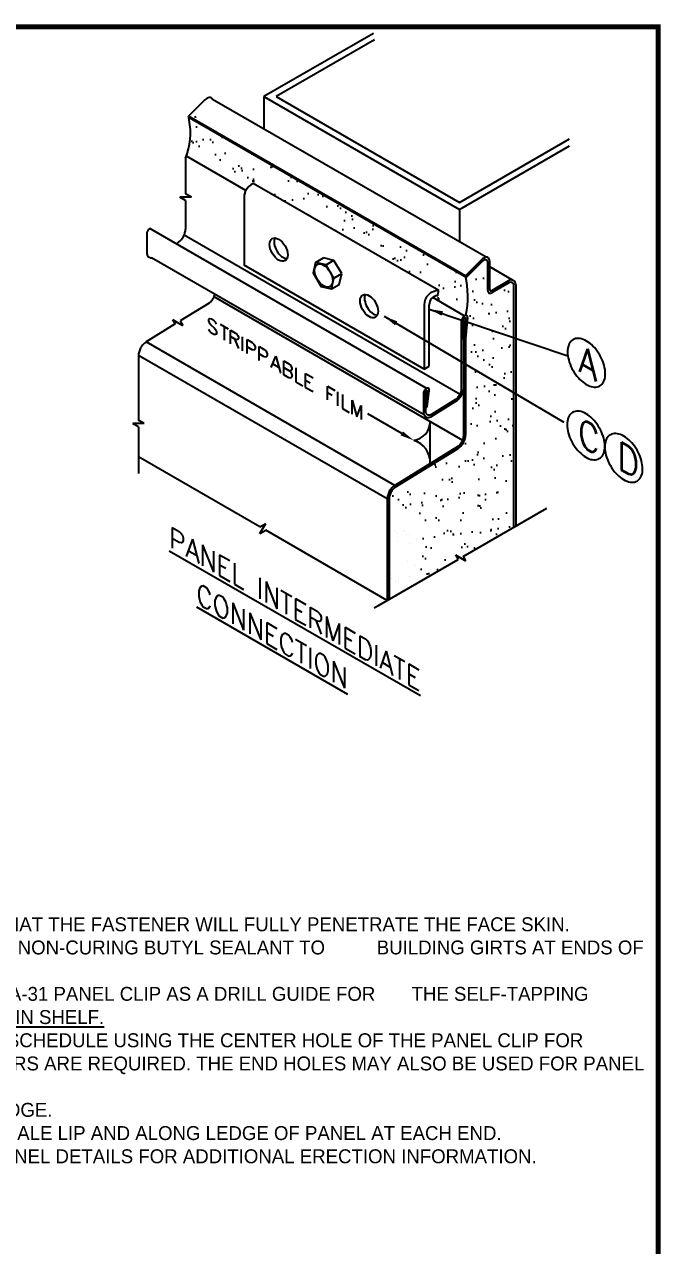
# Model space of a CAD drawing. Header units: inches. Extents: x 0 to 10293, y 0 to 4182.
# Drawn here: x 118.94 to 136.06, y 50.91 to 83.82 of the extents above; entities that cross this region are included whole.
import ezdxf

# ---------------------------------------------------------------- set-up
doc = ezdxf.new("R2010")
doc.units = ezdxf.units.IN
doc.header["$LTSCALE"] = 48
doc.header["$MEASUREMENT"] = 0
doc.styles.add('SIMPLEX', font='SIMPLEX.SHX')
doc.dimstyles.new('CENTRIA', dxfattribs={"dimscale": 4, "dimtxt": 0.09375, "dimasz": 0.0938, "dimexe": 0.18, "dimexo": 0.0625, "dimgap": 0.0625, "dimtad": 3, "dimdec": 4, "dimzin": 1, "dimdsep": 46, "dimlunit": 4, "dimtxsty": 'SIMPLEX', "dimcen": 0.09, "dimclrt": 2, "dimadec": 0, "dimazin": 0, "dimtfac": 1, "dimtdec": 4, "dimtmove": 0, "dimatfit": 3, "dimfxl": 0, "dimtolj": 1, "dimtzin": 0, "dimarcsym": 0})

msp = doc.modelspace()

# ---------------------------------------------------------------- hatches: boundary and pattern name
at = {"linetype": 'Continuous'}
h = msp.add_hatch(dxfattribs=at)
h.set_pattern_fill('AR-SAND', color=256, scale=0.375, style=0)
h.set_pattern_definition([(37.5, (241.5896, 56.4162), (-0.0236225, 0.722559), [0, -0.57, 0, -0.6375, 0, -0.609375]), (7.5, (241.5896, 56.4162), (0.663666, 1.058305), [0, -0.3075, 0, -0.51375, 0, -0.196875]), (327.5, (241.1284, 56.4162), (1.1678032, 0.002122), [0, -0.1875, 0, -0.675, 0, -0.88125]), (317.5, (241.1284, 56.4162), (1.1272975, 0.329128), [0, -0.09375, 0, -0.4425, 0, -0.50625])])
h.paths.add_polyline_path([(123.37518, 81.29992), (123.35741, 81.34605, -0.01148202), (123.3743, 81.24391, -0.1289709), (123.29548, 80.26843), (124.8968, 79.34391, -0.17409877), (125.09231, 79.52838), (130.08936, 76.64333, -0.0112206), (130.06435, 76.50756, 0.09968284), (129.96946, 76.48038), (130.82485, 75.98652, 0.09847531), (130.81962, 77.00187)])
h = msp.add_hatch(dxfattribs=at)
h.set_pattern_fill('AR-SAND', color=256, scale=0.375, style=0)
h.set_pattern_definition([(37.5, (291.4844, -116.5084), (-0.0236225, 0.7225589), [0, -0.57, 0, -0.6375, 0, -0.609375]), (7.5, (291.4844, -116.5084), (0.6636663, 1.0583048), [0, -0.3075, 0, -0.51375, 0, -0.196875]), (327.5, (291.0231, -116.5084), (1.1678032, 0.0021221), [0, -0.1875, 0, -0.675, 0, -0.88125]), (317.5, (291.0231, -116.5084), (1.1272975, 0.3291283), [0, -0.09375, 0, -0.4425, 0, -0.50625])])
h.paths.add_polyline_path([(128.75275, 68.32717), (130.61082, 69.39993), (130.54036, 69.52198), (130.81142, 69.36548), (130.74482, 69.48084), (132.11235, 70.27038), (132.11235, 76.78493), (131.98785, 76.85681), (131.51695, 76.58494), (131.45633, 76.56217), (131.42059, 76.56614), (131.4047, 76.58996), (131.4131, 76.62449), (131.4113, 77.39783), (131.39333, 77.45674), (131.30218, 77.46083), (130.82869, 76.99664), (130.87207, 76.51334), (130.88047, 76.2843), (130.84473, 76.04216), (130.83281, 75.98659), (130.87253, 75.95483), (130.81239, 75.35766), (130.81239, 72.75163), (130.75469, 72.54918), (130.60511, 72.38411), (128.91003, 71.39714), (128.80423, 71.20792), (128.75275, 71.02909)])

# ---------------------------------------------------------------- linework, layer by layer
for p, q in [((128.33382, 83.57332), (125.3847, 81.87064)), ((128.3645, 83.40304), (125.71032, 81.87064)), ((131.36382, 77.54226), (123.99749, 81.79521)), ((125.3847, 81.87064), (130.64721, 78.83233)), ((125.3847, 81.87064), (125.3847, 81.00867)), ((125.71032, 81.87064), (130.64721, 79.02033)), ((130.81093, 77.04277), (123.35741, 81.34605)), ((130.82869, 76.99664), (123.37518, 81.29992)), ((130.64721, 79.02033), (133.61014, 80.73098)), ((130.64721, 78.83233), (133.61062, 80.54326)), ((123.27353, 80.20897), (123.27353, 79.25223)), ((124.8968, 79.34391), (123.29548, 80.26843)), ((130.08936, 76.64333), (125.09231, 79.52838)), ((123.27353, 79.07176), (123.11724, 79.16199)), ((123.27353, 79.16199), (123.11724, 79.16199)), ((123.42983, 79.16199), (123.27353, 79.25223)), ((123.42983, 79.16199), (123.27353, 79.16199)), ((123.27353, 79.07176), (123.27353, 78.30074)), ((130.64721, 78.83233), (130.64721, 77.95599)), ((129.75536, 74.01844), (122.30793, 78.31821)), ((130.6647, 73.84572), (123.23364, 78.13605)), ((129.69684, 73.2942), (122.35956, 77.53038)), ((129.69929, 74.52858), (124.85366, 77.3262)), ((126.77516, 77.4026), (126.98749, 77.52519)), ((127.26885, 77.45952), (126.98749, 77.52519)), ((127.05652, 77.33693), (127.26683, 77.46288)), ((127.4821, 77.10342), (127.26885, 77.45952)), ((127.26977, 76.98083), (127.4821, 77.10342)), ((127.414, 76.813), (127.4821, 77.10342)), ((132.09825, 76.9173), (131.46283, 77.28416)), ((127.20166, 76.69042), (127.414, 76.813)), ((130.73581, 72.60801), (124.04007, 76.4738)), ((122.92539, 75.86412), (122.99432, 75.74473)), ((122.92539, 75.86412), (123.06092, 75.78587)), ((123.06092, 75.78587), (123.19646, 75.70762)), ((123.12753, 75.82701), (123.19646, 75.70762)), ((128.62167, 75.95268), (133.45838, 73.09612)), ((128.91003, 71.39714), (122.21429, 75.26293)), ((128.70275, 71.02962), (122.00701, 74.89541)), ((122.00701, 72.97499), (121.85072, 73.06523)), ((122.00701, 73.06523), (121.85072, 73.06523)), ((122.1633, 73.06523), (122.00701, 73.15546)), ((122.1633, 73.06523), (122.00701, 73.06523)), ((129.09664, 72.79551), (128.18383, 73.32253)), ((129.86294, 71.98572), (129.86294, 73.11197)), ((125.27663, 70.27638), (122.00701, 72.16409)), ((125.27663, 70.27638), (125.43313, 70.36673)), ((125.27663, 70.09567), (125.35488, 70.2312)), ((125.27663, 70.09567), (125.43313, 70.18602)), ((125.35488, 70.2312), (125.43313, 70.36673)), ((128.70275, 68.29831), (125.43313, 70.18602)), ((128.46928, 68.16351), (130.61082, 69.39993))]:
    msp.add_line(p, q, dxfattribs=at)
at = {"color": 1, "linetype": 'Continuous', "extrusion": (1, 0, 0)}
for p, q in [((123.7936, 81.78111), (123.35741, 81.34605)), ((123.55294, 81.29992), (123.53518, 81.34605)), ((123.55294, 81.29992), (123.53518, 81.34605)), ((131.24711, 77.47782), (130.81093, 77.04277)), ((131.26487, 77.4317), (130.82869, 76.99664)), ((131.4113, 76.64594), (131.4113, 77.39783)), ((131.46326, 76.67594), (131.46326, 77.42783)), ((130.82869, 76.99664), (130.81093, 77.04277))]:
    msp.add_line(p, q, dxfattribs=at)
at = {"linetype": 'Continuous', "extrusion": (1, 0, 0)}
for p, q in [((124.85366, 79.18033), (124.85366, 77.3262)), ((123.90756, 76.30881), (123.12753, 75.82701)), ((129.69929, 76.25836), (129.69929, 74.52858)), ((129.83439, 74.60858), (129.83439, 76.25836)), ((122.99432, 75.74473), (122.21429, 75.26293)), ((122.00701, 74.89541), (122.00701, 73.15546)), ((129.69755, 74.52958), (129.83439, 74.60858)), ((122.00701, 72.97499), (122.00701, 71.72075))]:
    msp.add_line(p, q, dxfattribs=at)
at = {"color": 1, "extrusion": (1, 0, 0)}
for p, q in [((122.22698, 78.17281), (122.22698, 77.68296)), ((130.70847, 73.99923), (130.70847, 75.83702)), ((130.81223, 75.89358), (130.76043, 75.33102)), ((130.76043, 75.33102), (130.76043, 75.86702)), ((130.86386, 75.9167), (130.81239, 75.35766)), ((130.81239, 75.35766), (130.81239, 72.75163)), ((130.76043, 75.33102), (130.76043, 74.02923)), ((130.76043, 74.02923), (130.76043, 72.72163)), ((129.68049, 73.86952), (129.68049, 73.37967)), ((129.73245, 73.48952), (129.78414, 73.92499)), ((129.73245, 73.89952), (129.73245, 73.40967)), ((129.78386, 73.51047), (129.83555, 73.94594)), ((129.90091, 73.31904), (130.5513, 73.72061)), ((129.73245, 73.48952), (129.78386, 73.51047)), ((129.90272, 73.26012), (130.5531, 73.66168)), ((130.6033, 72.44303), (128.91003, 71.39714)), ((130.60511, 72.38411), (128.91184, 71.33822)), ((128.70275, 71.02962), (128.70275, 68.29831)), ((128.75275, 71.02962), (128.75275, 68.32717))]:
    msp.add_line(p, q, dxfattribs=at)
for p, q in [((131.51695, 76.64744), (131.97897, 76.91419)), ((131.98785, 76.85681), (131.51695, 76.58494)), ((132.11235, 70.27038), (132.11235, 76.78493)), ((132.16647, 76.80593), (132.16647, 70.30163)), ((123.89442, 75.86761), (123.89441, 75.83146)), ((123.89441, 75.83146), (123.91006, 75.78723)), ((123.92573, 75.88568), (123.89442, 75.86761)), ((123.91006, 75.78723), (123.92572, 75.76011)), ((123.92572, 75.76011), (123.9562, 75.72444)), ((123.97187, 75.87616), (123.92573, 75.88568)), ((123.9562, 75.72444), (124.04929, 75.63548)), ((124.03366, 75.84048), (123.97187, 75.87616)), ((124.07979, 75.79672), (124.03366, 75.84048)), ((124.1111, 75.74249), (124.07979, 75.79672)), ((124.20337, 75.74248), (124.42005, 75.61736)), ((124.31212, 75.67968), (124.3121, 75.30487)), ((123.8944, 75.59935), (123.89357, 75.59983)), ((123.9257, 75.54607), (123.8944, 75.59935)), ((123.97184, 75.50136), (123.9257, 75.54607)), ((124.03363, 75.46568), (123.97184, 75.50136)), ((124.07976, 75.45711), (124.03363, 75.46568)), ((124.04929, 75.63548), (124.07978, 75.5998)), ((124.11107, 75.47423), (124.07976, 75.45711)), ((124.07978, 75.5998), (124.09543, 75.57269)), ((124.09543, 75.57269), (124.11108, 75.52845)), ((124.11108, 75.52845), (124.11107, 75.47423)), ((124.42005, 75.61736), (124.41923, 75.61783)), ((124.48183, 75.40378), (124.481, 75.40426)), ((124.48181, 75.20687), (124.48184, 75.58167)), ((124.62106, 75.32338), (124.48183, 75.40378)), ((124.48184, 75.58167), (124.62108, 75.50127)), ((124.62108, 75.50127), (124.66721, 75.45751)), ((124.66721, 75.45751), (124.68286, 75.43039)), ((124.68286, 75.43039), (124.69852, 75.38521)), ((124.69851, 75.35001), (124.68286, 75.3229)), ((124.69852, 75.38521), (124.69851, 75.35001)), ((124.80645, 75.39423), (124.80562, 75.3947)), ((124.80642, 75.01942), (124.80645, 75.39423)), ((124.3121, 75.30487), (124.31127, 75.30535)), ((124.58976, 75.34146), (124.69849, 75.08175)), ((124.6672, 75.31386), (124.62106, 75.32338)), ((124.68286, 75.3229), (124.6672, 75.31386)), ((124.69849, 75.08175), (124.69767, 75.08222)), ((124.93001, 75.1269), (124.92919, 75.12738)), ((124.93, 74.94806), (124.93003, 75.32287)), ((125.06925, 75.0465), (124.93001, 75.1269)), ((124.93003, 75.32287), (125.06926, 75.24246)), ((125.11539, 75.03793), (125.06925, 75.0465)), ((125.06926, 75.24246), (125.1154, 75.1987)), ((125.13104, 75.04602), (125.11539, 75.03793)), ((125.1154, 75.1987), (125.13105, 75.17159)), ((125.1467, 75.07313), (125.13104, 75.04602)), ((125.13105, 75.17159), (125.1467, 75.1264)), ((125.1467, 75.1264), (125.1467, 75.07313)), ((125.25461, 74.76062), (125.25464, 75.13542)), ((125.25464, 75.13542), (125.39387, 75.05502)), ((125.39387, 75.05502), (125.44001, 75.01125)), ((125.25462, 74.93946), (125.2538, 74.93993)), ((125.39385, 74.85905), (125.25462, 74.93946)), ((125.43999, 74.85049), (125.39385, 74.85905)), ((125.45565, 74.85857), (125.43999, 74.85049)), ((125.44001, 75.01125), (125.45566, 74.98414)), ((125.4713, 74.88568), (125.45565, 74.85857)), ((125.45566, 74.98414), (125.47131, 74.93895)), ((125.47131, 74.93895), (125.4713, 74.88568)), ((125.57921, 74.57317), (125.70282, 74.87661)), ((125.70282, 74.87661), (125.82637, 74.43044)), ((125.91947, 74.37669), (125.9195, 74.75149)), ((125.9195, 74.75149), (126.05874, 74.67109)), ((125.62536, 74.6721), (125.78025, 74.58266)), ((125.78025, 74.58266), (125.77942, 74.58313)), ((125.82637, 74.43044), (125.82555, 74.43092)), ((125.91947, 74.37669), (125.91865, 74.37716)), ((126.05871, 74.29628), (125.91947, 74.37669)), ((125.91949, 74.5736), (126.05872, 74.4932)), ((126.05872, 74.4932), (126.0579, 74.49367)), ((126.05872, 74.4932), (126.10486, 74.44848)), ((126.10486, 74.48368), (126.05872, 74.4932)), ((126.05874, 74.67109), (126.10487, 74.62732)), ((126.12051, 74.49272), (126.10486, 74.48368)), ((126.10486, 74.44848), (126.12051, 74.42137)), ((126.10487, 74.62732), (126.12052, 74.60021)), ((126.13535, 74.5203), (126.12051, 74.49272)), ((126.12051, 74.42137), (126.13534, 74.37761)), ((126.12052, 74.60021), (126.13535, 74.5555)), ((126.13534, 74.37761), (126.13533, 74.32338)), ((126.13535, 74.5555), (126.13535, 74.5203)), ((126.24411, 74.56405), (126.24408, 74.18924)), ((126.50689, 74.03748), (126.50692, 74.41228)), ((126.50692, 74.41228), (126.70795, 74.2962)), ((126.10484, 74.28772), (126.05871, 74.29628)), ((126.1205, 74.29675), (126.10484, 74.28772)), ((126.13533, 74.32338), (126.1205, 74.29675)), ((126.24408, 74.18924), (126.42945, 74.0822)), ((126.42945, 74.0822), (126.42862, 74.08267)), ((126.50689, 74.03748), (126.70792, 73.92139)), ((126.50691, 74.23439), (126.63049, 74.16303)), ((126.63049, 74.16303), (126.62967, 74.1635)), ((126.70795, 74.2962), (126.70712, 74.29667)), ((127.09431, 73.69827), (127.09434, 74.07307)), ((127.09434, 74.07307), (127.29537, 73.95699)), ((126.70792, 73.92139), (126.70709, 73.92187)), ((127.09433, 73.89518), (127.21791, 73.82382)), ((127.21791, 73.82382), (127.21709, 73.82429)), ((127.29537, 73.95699), (127.29454, 73.95746)), ((127.37199, 73.91274), (127.37117, 73.91322)), ((127.37196, 73.53794), (127.37199, 73.91274)), ((127.49557, 73.84138), (127.49554, 73.46658)), ((127.49554, 73.46658), (127.68174, 73.35906)), ((127.75836, 73.31481), (127.75839, 73.68962)), ((127.75839, 73.68962), (127.88276, 73.24297)), ((127.88276, 73.24297), (128.00637, 73.54642)), ((128.00637, 73.54642), (128.00634, 73.17161)), ((127.68174, 73.35906), (127.68091, 73.35953)), ((128.00634, 73.17161), (128.00552, 73.17209))]:
    msp.add_line(p, q)
at = {"color": 1}
msp.add_line((130.77915, 75.96744), (129.932, 76.45655), dxfattribs=at)
at = {"color": 4, "linetype": 'Continuous'}
for p, q in [((130.74482, 69.48084), (132.99937, 70.78251)), ((130.54036, 69.52198), (130.67589, 69.44373)), ((130.54036, 69.52198), (130.61082, 69.39993)), ((130.67589, 69.44373), (130.81142, 69.36548)), ((130.74482, 69.48084), (130.81142, 69.36548)), ((128.35627, 68.09826), (130.61082, 69.39993))]:
    msp.add_line(p, q, dxfattribs=at)
at = {"const_width": 0.128}
msp.add_lwpolyline([(0, 0), (0, 83.752), (136, 83.752), (136, 0)], dxfattribs=at)
at = {"color": 1, "linetype": 'Continuous'}
for points in [[(123.99749, 81.79521, 0.15871503), (123.96257, 81.8354, 0.15871503), (123.91031, 81.84554, 0.10580973), (123.84867, 81.82411, 0.06475673), (123.7936, 81.78111)], [(131.46326, 77.42783, 0.10580973), (131.451, 77.49193, 0.15871503), (131.41608, 77.53211, 0.15871503), (131.36382, 77.54226, 0.10580973), (131.30218, 77.52083, 0.06475673), (131.24711, 77.47782)], [(131.4113, 77.39783, 0.10580973), (131.40299, 77.44125, 0.15871503), (131.37934, 77.46847, 0.15871503), (131.34394, 77.47534, 0.10580973), (131.30218, 77.46083, 0.06475673), (131.26487, 77.4317)], [(131.46326, 76.67594, 0.10580973), (131.46735, 76.65457, 0.15871503), (131.47899, 76.64118, 0.15871503), (131.49641, 76.6378, 0.10580973), (131.51695, 76.64494)], [(131.4113, 76.64594, 0.10580973), (131.41934, 76.6039, 0.15871503), (131.44224, 76.57754, 0.15871503), (131.47652, 76.57088, 0.10580973), (131.51695, 76.58494)]]:
    msp.add_lwpolyline(points, format="xyb", dxfattribs=at)
at = {"color": 4, "linetype": 'Continuous'}
msp.add_lwpolyline([(123.27353, 80.20897, 0.13733323), (123.3743, 81.24391, 0.01148202), (123.35741, 81.34605)], format="xyb", dxfattribs=at)
at = {"linetype": 'Continuous'}
for points in [[(125.09231, 79.52838, 0.17919707), (124.89331, 79.33687, 0.06095427), (124.86037, 79.24177, 0.05122886), (124.85366, 79.18033)], [(122.21429, 75.26293, 0.06982788), (122.13272, 75.19365, 0.0578672), (122.06471, 75.09785, 0.05894134), (122.02061, 74.99011, 0.06618185), (122.00701, 74.89541)]]:
    msp.add_lwpolyline(points, format="xyb", dxfattribs=at)
at = {"color": 1}
for points in [[(122.31627, 78.3134, 0.08139614), (122.2859, 78.2941, 0.06151647), (122.25842, 78.26318, 0.05696053), (122.23802, 78.22536, 0.06485493), (122.22781, 78.18639, 0.02950326), (122.22698, 78.17281)], [(123.01848, 77.90797, 0.1045773), (123.14671, 78.00245, 0.05786987), (123.21473, 78.09824, 0.05893744), (123.25885, 78.20598, 0.06621593), (123.27246, 78.30074)], [(122.22698, 77.68296, 0.10580973), (122.24333, 77.59749, 0.15871503), (122.28989, 77.54391, 0.15871503), (122.35956, 77.53038, 0.10580973)], [(123.90756, 76.30881, 0.06982788), (123.96939, 76.36133, 0.0578672), (124.02095, 76.43395, 0.05894134), (124.05438, 76.51563, 0.02996778), (124.0614, 76.54782)], [(130.86386, 75.9167, 0.09339066), (130.8613, 75.9502, 0.14440778), (130.84733, 75.97333, 0.16823813), (130.82408, 75.98256, 0.12035018), (130.7951, 75.97648, 0.07883449), (130.7648, 75.95602, 0.06060436), (130.73779, 75.92429, 0.05713729), (130.71818, 75.88613, 0.06623488), (130.70895, 75.84734, 0.02294102), (130.70847, 75.83702)], [(130.81223, 75.89358, 0.09339066), (130.81137, 75.90475, 0.14440778), (130.80671, 75.91246, 0.16823813), (130.79897, 75.91553, 0.12035018), (130.78931, 75.91351, 0.07883449), (130.77921, 75.90669, 0.06060436), (130.7702, 75.89611, 0.05713729), (130.76366, 75.88339, 0.06623488), (130.76059, 75.87046, 0.02294102), (130.76043, 75.86702)], [(129.83555, 73.94594, 0.09004038), (129.83402, 73.98013, 0.13955664), (129.82098, 74.00433, 0.16975099), (129.79843, 74.01486, 0.12513686), (129.76978, 74.01011, 0.08139614), (129.73941, 73.99081, 0.06151647), (129.71193, 73.9599, 0.05696053), (129.69153, 73.92207, 0.06485493), (129.68132, 73.8831, 0.02950326), (129.68049, 73.86952)], [(129.78414, 73.92499, 0.09004038), (129.78363, 73.93639, 0.13955664), (129.77928, 73.94446, 0.16975099), (129.77177, 73.94797, 0.12513686), (129.76222, 73.94638, 0.08139614), (129.75209, 73.93995, 0.06151647), (129.74293, 73.92964, 0.05696053), (129.73613, 73.91704, 0.06485493), (129.73273, 73.90405, 0.02950326), (129.73245, 73.89952)], [(130.5513, 73.72061, 0.06983884), (130.61314, 73.77311, 0.05786987), (130.6647, 73.84572, 0.05893744), (130.69814, 73.9274, 0.06621593), (130.70847, 73.99923)], [(130.5531, 73.66168, 0.06983884), (130.63468, 73.73094, 0.05786987), (130.7027, 73.82673, 0.05893744), (130.74681, 73.93447, 0.02664331), (130.75531, 73.97219)], [(129.68049, 73.37967, 0.10580973), (129.69684, 73.2942, 0.15871503), (129.7434, 73.24062, 0.15871503), (129.81308, 73.22709, 0.10580973), (129.89527, 73.25567, 0.00738364), (129.90272, 73.26012)], [(129.73245, 73.40967, 0.10580973), (129.74485, 73.34488, 0.15871503), (129.78014, 73.30426, 0.15871503), (129.83296, 73.29401, 0.10580973), (129.89527, 73.31567, 0.00738364), (129.90091, 73.31904)], [(130.6033, 72.44303, 0.06982788), (130.66513, 72.49554, 0.0578672), (130.71669, 72.56816, 0.05894134), (130.75012, 72.64984, 0.06618185), (130.76043, 72.72163)], [(130.60511, 72.38411, 0.06982788), (130.68668, 72.45338, 0.0578672), (130.75469, 72.54918, 0.05894134), (130.79879, 72.65693, 0.06618185), (130.81239, 72.75163)], [(128.91003, 71.39714, 0.06982788), (128.82846, 71.32787, 0.0578672), (128.76045, 71.23207, 0.05894134), (128.71635, 71.12432, 0.06618185), (128.70275, 71.02962)], [(128.93678, 71.3549, 0.06993277), (128.86571, 71.29452, 0.05800619), (128.80423, 71.20792, 0.05906241), (128.7645, 71.11085, 0.06626284), (128.75275, 71.02909, 0.06626284)]]:
    msp.add_lwpolyline(points, format="xyb", dxfattribs=at)
at = {"linetype": 'Continuous'}
msp.add_lwpolyline([(127.26977, 76.98083), (127.05652, 77.33693), (126.77516, 77.4026), (126.70706, 77.11219), (126.92031, 76.75609), (127.20166, 76.69042)], close=True, dxfattribs=at)
for points in [[(134.57628, 74.40767, 0.0647821), (134.54562, 74.62619, 0.05288509), (134.45732, 74.85376, 0.05077001), (134.32204, 75.06294, 0.05737578), (134.1561, 75.22849, 0.07591184), (133.97951, 75.33044, 0.11192106), (133.81356, 75.35651, 0.14929981), (133.67829, 75.30354, 0.13382723), (133.58999, 75.17792, 0.09162066), (133.55932, 74.99481, 0.0647821), (133.58999, 74.77629, 0.05288509), (133.67829, 74.54872, 0.05077001), (133.81356, 74.33955, 0.05737578), (133.97951, 74.174, 0.07591184), (134.1561, 74.07204, 0.11192106), (134.32204, 74.04598, 0.14929981), (134.45732, 74.09895, 0.13382723), (134.54562, 74.22456, 0.09162066), (134.57628, 74.40767)], [(134.56396, 72.44718, 0.0647821), (134.53329, 72.66569, 0.05288509), (134.44499, 72.89327, 0.05077001), (134.30972, 73.10244, 0.05737578), (134.14377, 73.26799, 0.07591184), (133.96718, 73.36995, 0.11192106), (133.80124, 73.39601, 0.14929981), (133.66596, 73.34304, 0.13382723), (133.57766, 73.21743, 0.09162066), (133.547, 73.03432, 0.0647821), (133.57766, 72.8158, 0.05288509), (133.66596, 72.58823, 0.05077001), (133.80124, 72.37905, 0.05737578), (133.96718, 72.2135, 0.07591184), (134.14377, 72.11155, 0.11192106), (134.30972, 72.08548, 0.14929981), (134.44499, 72.13845, 0.13382723), (134.53329, 72.26407, 0.09162066), (134.56396, 72.44718)], [(135.58106, 71.84287, 0.0647821), (135.5504, 72.06139, 0.05288509), (135.4621, 72.28896, 0.05077001), (135.32682, 72.49813, 0.05737578), (135.16088, 72.66368, 0.07591184), (134.98428, 72.76564, 0.11192106), (134.81834, 72.7917, 0.14929981), (134.68306, 72.73873, 0.13382723), (134.59477, 72.61312, 0.09162066), (134.5641, 72.43001, 0.0647821), (134.59477, 72.21149, 0.05288509), (134.68306, 71.98392, 0.05077001), (134.81834, 71.77474, 0.05737578), (134.98428, 71.60919, 0.07591184), (135.16088, 71.50724, 0.11192106), (135.32682, 71.48117, 0.14929981), (135.4621, 71.53414, 0.13382723), (135.5504, 71.65976, 0.09162066), (135.58106, 71.84287)]]:
    msp.add_lwpolyline(points, format="xyb", close=True, dxfattribs=at)
for centre, radius, start, end in [((128.26955, 76.48104), 2.60272, 348.958252, 12.463754), ((129.34001, 73.12473), 0.52308, 278.950905, 358.602322), ((129.23985, 72.01141), 0.62362, 357.639591, 73.075046)]:
    msp.add_arc(centre, radius, start, end, dxfattribs=at)
for centre, radius, start, end in [((132.04147, 76.80593), 0.125, 0, 120), ((132.02935, 76.78493), 0.083, 0, 120), ((130.08439, 76.25836), 0.385, 89.259591, 180), ((130.08439, 76.25836), 0.25, 94.596984, 180), ((127.05217, 77.13264), 3.07635, 348.276375, 350.84784)]:
    msp.add_arc(centre, radius, start, end)
for centre in [(125.78054, 77.74921), (126.99197, 77.04979), (128.21512, 76.22654)]:
    msp.add_ellipse(centre, major_axis=(0.17208, -0.29805), ratio=0.57735027, dxfattribs=at)
for centre in [(125.9014, 77.81899), (128.33598, 76.29632)]:
    msp.add_ellipse(centre, major_axis=(0.17208, -0.29805), ratio=0.57735027, start_param=3.50043597, end_param=5.92434199, dxfattribs=at)
for points in [[(128.97635, 75.8158), (128.91278, 75.70817), (128.62167, 75.95268)], [(129.12789, 72.84964), (129.42139, 72.60801), (129.06539, 72.74139)]]:
    msp.add_solid(points, dxfattribs=at)

# ---------------------------------------------------------------- texts
at = {"linetype": 'Continuous', "style": 'SIMPLEX', "oblique": 330, "width": 1.154701}
for s, height, p in [('A', 0.64952, (133.85065, 74.46775)), ('C', 0.64952, (133.83832, 72.50726)), ('D', 0.64952, (134.89908, 71.87178)), ('%%UPANEL INTERMEDIATE', 0.4871393, (122.83391, 69.74883)), ('%%UCONNECTION', 0.4871393, (123.56452, 68.23213))]:
    msp.add_text(s, height=height, rotation=330, dxfattribs=at).set_placement(p)
at = {"insert": (98.98669, 59.75896), "char_height": 0.375, "width": 36.754, "attachment_point": 1}
msp.add_mtext('A. PUSH PANEL CLIP INTO FOAM MAKING SURE IT SEATS LOW INTO THE J SO THAT THE FASTENER WILL FULLY PENETRATE THE FACE SKIN.\\PB. PRIOR TO INSTALLING PANEL, FIELD INSTALL A CONTINUOUS 3/8" %%c BEAD OF NON-CURING BUTYL SEALANT TO          BUILDING GIRTS AT ENDS OF PANEL AND PERIMETER OF OPENINGS.\\PC. DRILL HOLES FOR SCREW(S) AS REQUIRED BY DRILL BIT CHART USING THE A-31 PANEL CLIP AS A DRILL GUIDE FOR       THE SELF-TAPPING SCREW OPTION. \\LREMOVE ALL DRILL SHAVINGS FROM J-HOOK CAVITY AND DRAIN SHELF.\\P\\lD. SECURE PANEL WITH CLIP FASTENER(S) AS DESCRIBED IN THE FASTENING SCHEDULE USING THE CENTER HOLE OF THE PANEL CLIP FOR SINGLE FASTENER REQUIREMENTS AND THE END HOLES WHEN TWO FASTENERS ARE REQUIRED. THE END HOLES MAY ALSO BE USED FOR PANEL END CONDITIONS WITH SINGLE FASTENER REQUIREMENTS.\\PE. APPLY AND TOOL A BEAD OF NON-CURING BUTYL SEALANT ALONG PANEL EDGE.\\PF. APPLY A GENEROUS MARRIAGE BEAD OF NON-CURING BUTYL SEALANT AT MALE LIP AND ALONG LEDGE OF PANEL AT EACH END.\\PG. FOLLOW FORMAWALL DIMENSION SERIES INSTALLATION DRAWINGS AND PANEL DETAILS FOR ADDITIONAL ERECTION INFORMATION.', dxfattribs=at)

# ---------------------------------------------------------------- leaders
at = {"linetype": 'Continuous'}
msp.add_leader([(129.83439, 76.14791), (133.56758, 74.88456)], dimstyle='CENTRIA', override={"dimscale": 4, "dimasz": 0.09375, "dimexe": 0.0625, "dimdec": 3, "dimcen": 0.09375, "dimtofl": 1}, dxfattribs=at)

doc.saveas('drawing.dxf')
